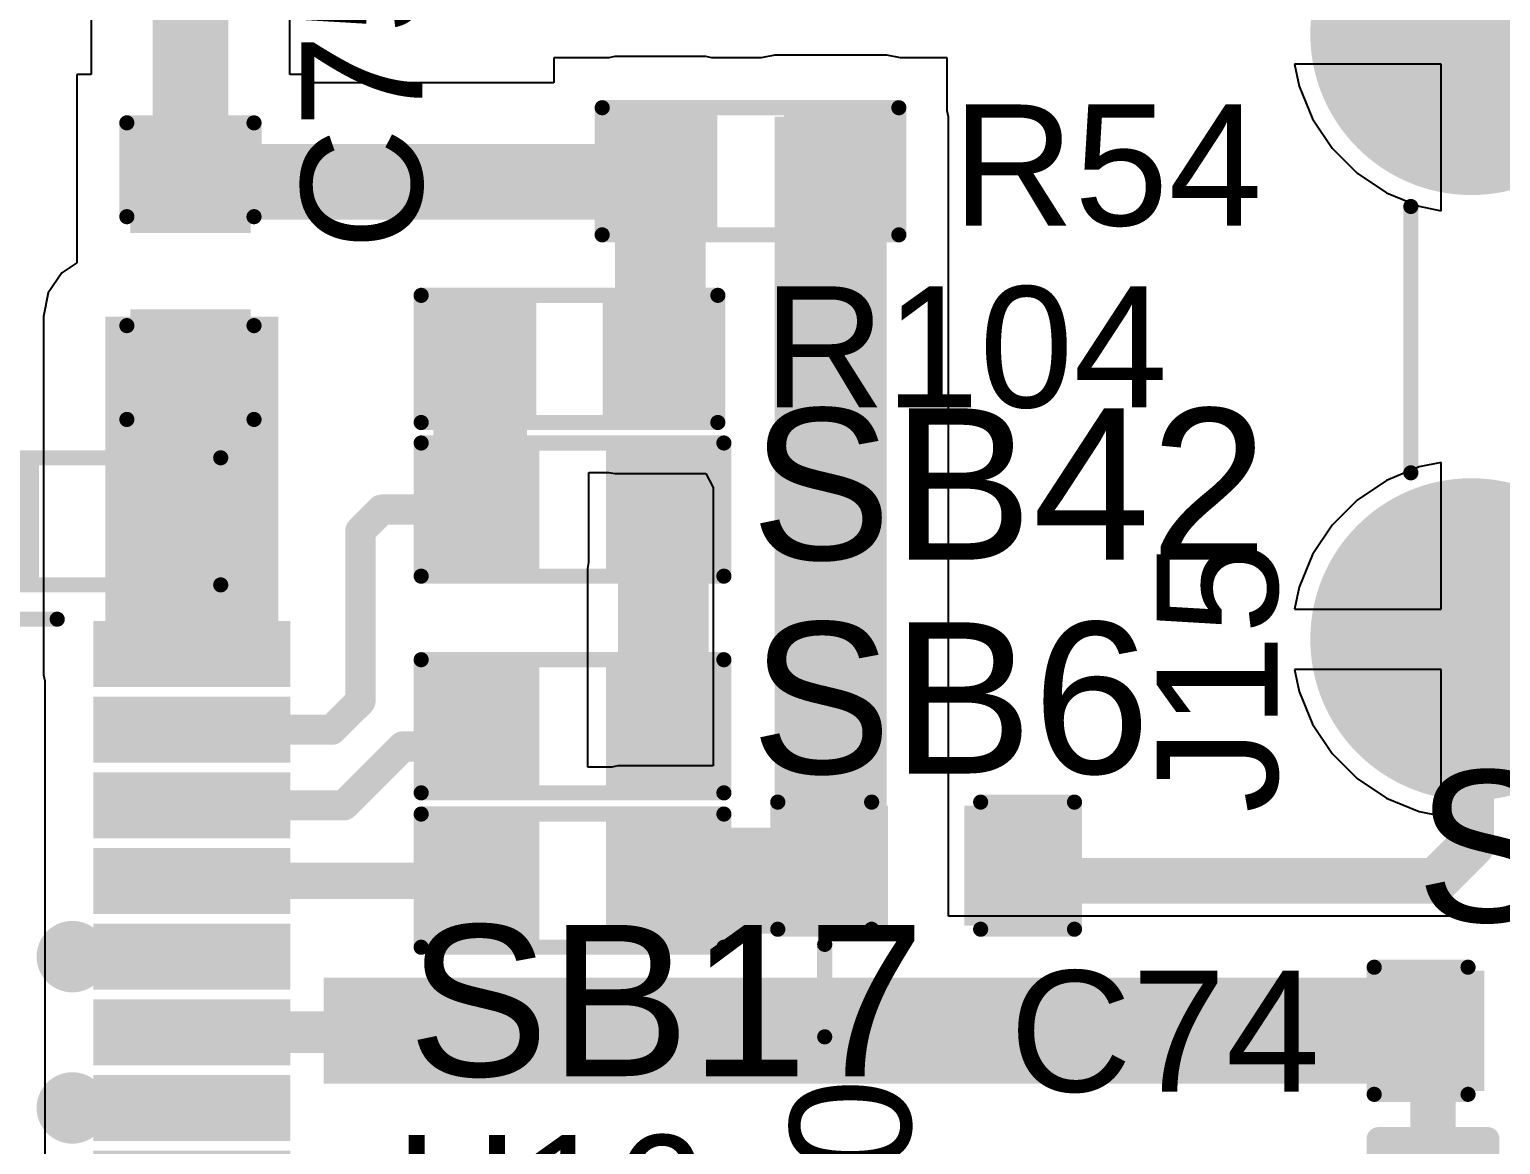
# Model space of a CAD drawing. Header units: millimetres. Extents: x 0 to 214, y 0 to 214.
# Drawn here: x 7.2217 to 7.7076, y 3.9254 to 4.2939 of the extents above; entities that cross this region are included whole.
import ezdxf

# ---------------------------------------------------------------- set-up
doc = ezdxf.new("R2010")
doc.units = ezdxf.units.MM
doc.header["$MEASUREMENT"] = 0
for name, color, linetype in [('BottomLayer', 5, 'Continuous'), ('BottomSolder', 6, 'Continuous'), ('MultiLayer', 9, 'Continuous'), ('PadHoleLayer', 156, 'Continuous'), ('TopLayer', 1, 'Continuous'), ('TopOverlay', 2, 'Continuous'), ('TopPaste', 8, 'Continuous'), ('TopSolder', 216, 'Continuous'), ('ViaHoleLayer', 16, 'Continuous')]:
    doc.layers.add(name, color=color, linetype=linetype)
doc.styles.add('Arial', font='', dxfattribs={"height": 0.2})
doc.styles.get('Arial').set_extended_font_data('Arial')

# ---------------------------------------------------------------- blocks, each defined once
blk = doc.blocks.new('S______B______208')
at = {"layer": 'TopLayer'}
for points in [[(-0.045, -0.0175), (-0.045, 0.0175), (-0.015, 0.0175), (-0.015, -0.0175)], [(0.015, -0.0175), (0.015, 0.0175), (0.045, 0.0175), (0.045, -0.0175)]]:
    blk.add_hatch(color=1, dxfattribs=at).paths.add_polyline_path(points)
at = {"layer": 'TopPaste'}
for points in [[(-0.045, -0.0175), (-0.045, 0.0175), (-0.015, 0.0175), (-0.015, -0.0175)], [(0.015, -0.0175), (0.015, 0.0175), (0.045, 0.0175), (0.045, -0.0175)]]:
    blk.add_hatch(color=8, dxfattribs=at).paths.add_polyline_path(points)
at = {"layer": 'TopSolder'}
for points in [[(-0.049, -0.0215), (-0.049, 0.0215), (-0.011, 0.0215), (-0.011, -0.0215)], [(0.011, -0.0215), (0.011, 0.0215), (0.049, 0.0215), (0.049, -0.0215)]]:
    blk.add_hatch(color=216, dxfattribs=at).paths.add_polyline_path(points)
at = {"layer": 'TopOverlay', "const_width": 0.005}
for points in [[(-0.05, 0.022), (0.05, 0.022)], [(-0.05, -0.022), (-0.05, 0.022)], [(0.05, -0.022), (0.05, 0.022)], [(-0.05, -0.022), (0.05, -0.022)]]:
    blk.add_lwpolyline(points, dxfattribs=at)
at = {"layer": 'TopOverlay', "const_width": 0.0025}
for points in [[(-0.05125, 0.022, 1), (-0.04875, 0.022, 1)], [(-0.05125, 0.022, 1), (-0.04875, 0.022, 1)], [(0.04875, 0.022, 1), (0.05125, 0.022, 1)], [(0.04875, 0.022, 1), (0.05125, 0.022, 1)], [(-0.05125, -0.022, 1), (-0.04875, -0.022, 1)], [(-0.05125, -0.022, 1), (-0.04875, -0.022, 1)], [(0.04875, -0.022, 1), (0.05125, -0.022, 1)], [(0.04875, -0.022, 1), (0.05125, -0.022, 1)]]:
    blk.add_lwpolyline(points, format="xyb", close=True, dxfattribs=at)
blk = doc.blocks.new('16_QSOP_239')
at = {"layer": 'TopLayer'}
for points in [[(-0.0688976, 0.08061025), (-0.1259842, 0.08061025), (-0.1259842, 0.09438975), (-0.0688976, 0.09438975)], [(0.1259843, 0.08061025), (0.0688977, 0.08061025), (0.0688977, 0.09438975), (0.1259843, 0.09438975)], [(-0.0688976, 0.05561025), (-0.1259842, 0.05561025), (-0.1259842, 0.06938975), (-0.0688976, 0.06938975)], [(0.1259843, 0.05561025), (0.0688977, 0.05561025), (0.0688977, 0.06938975), (0.1259843, 0.06938975)], [(-0.0688976, 0.03061025), (-0.1259842, 0.03061025), (-0.1259842, 0.04438975), (-0.0688976, 0.04438975)], [(0.1259843, 0.03061025), (0.0688977, 0.03061025), (0.0688977, 0.04438975), (0.1259843, 0.04438975)], [(-0.0688976, 0.005610250000000003), (-0.1259842, 0.005610249999999997), (-0.1259842, 0.01938975), (-0.0688976, 0.01938975)], [(0.1259843, 0.005610250000000003), (0.0688977, 0.005610249999999997), (0.0688977, 0.01938975), (0.1259843, 0.01938975)], [(-0.0688976, -0.01938975), (-0.1259842, -0.01938975), (-0.1259842, -0.005610250000000003), (-0.0688976, -0.005610249999999997)], [(0.1259843, -0.01938975), (0.0688977, -0.01938975), (0.0688977, -0.005610250000000003), (0.1259843, -0.005610249999999997)], [(-0.0688976, -0.04438975), (-0.1259842, -0.04438975), (-0.1259842, -0.03061025), (-0.0688976, -0.03061025)], [(0.1259843, -0.04438975), (0.0688977, -0.04438975), (0.0688977, -0.03061025), (0.1259843, -0.03061025)], [(-0.0688976, -0.06938975), (-0.1259842, -0.06938975), (-0.1259842, -0.05561025), (-0.0688976, -0.05561025)], [(0.1259843, -0.06938975), (0.0688977, -0.06938975), (0.0688977, -0.05561025), (0.1259843, -0.05561025)], [(-0.0688976, -0.09438975), (-0.1259842, -0.09438975), (-0.1259842, -0.08061025), (-0.0688976, -0.08061025)], [(0.1259843, -0.09438975), (0.0688977, -0.09438975), (0.0688977, -0.08061025), (0.1259843, -0.08061025)]]:
    blk.add_hatch(color=1, dxfattribs=at).paths.add_polyline_path(points)
at = {"layer": 'TopPaste'}
for points in [[(-0.0688976, 0.08061025), (-0.1259842, 0.08061025), (-0.1259842, 0.09438975), (-0.0688976, 0.09438975)], [(0.1259843, 0.08061025), (0.0688977, 0.08061025), (0.0688977, 0.09438975), (0.1259843, 0.09438975)], [(-0.0688976, 0.05561025), (-0.1259842, 0.05561025), (-0.1259842, 0.06938975), (-0.0688976, 0.06938975)], [(0.1259843, 0.05561025), (0.0688977, 0.05561025), (0.0688977, 0.06938975), (0.1259843, 0.06938975)], [(-0.0688976, 0.03061025), (-0.1259842, 0.03061025), (-0.1259842, 0.04438975), (-0.0688976, 0.04438975)], [(0.1259843, 0.03061025), (0.0688977, 0.03061025), (0.0688977, 0.04438975), (0.1259843, 0.04438975)], [(-0.0688976, 0.005610250000000003), (-0.1259842, 0.005610249999999997), (-0.1259842, 0.01938975), (-0.0688976, 0.01938975)], [(0.1259843, 0.005610250000000003), (0.0688977, 0.005610249999999997), (0.0688977, 0.01938975), (0.1259843, 0.01938975)], [(-0.0688976, -0.01938975), (-0.1259842, -0.01938975), (-0.1259842, -0.005610250000000003), (-0.0688976, -0.005610249999999997)], [(0.1259843, -0.01938975), (0.0688977, -0.01938975), (0.0688977, -0.005610250000000003), (0.1259843, -0.005610249999999997)], [(-0.0688976, -0.04438975), (-0.1259842, -0.04438975), (-0.1259842, -0.03061025), (-0.0688976, -0.03061025)], [(0.1259843, -0.04438975), (0.0688977, -0.04438975), (0.0688977, -0.03061025), (0.1259843, -0.03061025)], [(-0.0688976, -0.06938975), (-0.1259842, -0.06938975), (-0.1259842, -0.05561025), (-0.0688976, -0.05561025)], [(0.1259843, -0.06938975), (0.0688977, -0.06938975), (0.0688977, -0.05561025), (0.1259843, -0.05561025)], [(-0.0688976, -0.09438975), (-0.1259842, -0.09438975), (-0.1259842, -0.08061025), (-0.0688976, -0.08061025)], [(0.1259843, -0.09438975), (0.0688977, -0.09438975), (0.0688977, -0.08061025), (0.1259843, -0.08061025)]]:
    blk.add_hatch(color=8, dxfattribs=at).paths.add_polyline_path(points)
at = {"layer": 'TopSolder'}
for points in [[(-0.0648976, 0.07661025), (-0.1299842, 0.07661025), (-0.1299842, 0.09838975), (-0.0648976, 0.09838975)], [(0.1299843, 0.07661025), (0.0648977, 0.07661025), (0.0648977, 0.09838975), (0.1299843, 0.09838975)], [(-0.0648976, 0.05161025), (-0.1299842, 0.05161025), (-0.1299842, 0.07338975), (-0.0648976, 0.07338975)], [(0.1299843, 0.05161025), (0.0648977, 0.05161025), (0.0648977, 0.07338975), (0.1299843, 0.07338975)], [(-0.0648976, 0.02661025000000001), (-0.1299842, 0.02661025), (-0.1299842, 0.04838975), (-0.0648976, 0.04838975000000001)], [(0.1299843, 0.02661025000000001), (0.0648977, 0.02661025), (0.0648977, 0.04838975), (0.1299843, 0.04838975000000001)], [(-0.0648976, 0.001610250000000004), (-0.1299842, 0.001610249999999996), (-0.1299842, 0.02338974999999999), (-0.0648976, 0.02338975)], [(0.1299843, 0.001610250000000004), (0.0648977, 0.001610249999999996), (0.0648977, 0.02338974999999999), (0.1299843, 0.02338975)], [(-0.0648976, -0.02338974999999999), (-0.1299842, -0.02338975), (-0.1299842, -0.001610250000000004), (-0.0648976, -0.001610249999999996)], [(0.1299843, -0.02338974999999999), (0.0648977, -0.02338975), (0.0648977, -0.001610250000000004), (0.1299843, -0.001610249999999996)], [(-0.0648976, -0.04838975), (-0.1299842, -0.04838975000000001), (-0.1299842, -0.02661025000000001), (-0.0648976, -0.02661025)], [(0.1299843, -0.04838975), (0.0648977, -0.04838975000000001), (0.0648977, -0.02661025000000001), (0.1299843, -0.02661025)], [(-0.0648976, -0.07338975), (-0.1299842, -0.07338975), (-0.1299842, -0.05161025), (-0.0648976, -0.05161025)], [(0.1299843, -0.07338975), (0.0648977, -0.07338975), (0.0648977, -0.05161025), (0.1299843, -0.05161025)], [(-0.0648976, -0.09838975), (-0.1299842, -0.09838975), (-0.1299842, -0.07661025), (-0.0648976, -0.07661025)], [(0.1299843, -0.09838975), (0.0648977, -0.09838975), (0.0648977, -0.07661025), (0.1299843, -0.07661025)]]:
    blk.add_hatch(color=216, dxfattribs=at).paths.add_polyline_path(points)
at = {"layer": 'TopOverlay', "const_width": 0.005}
for points in [[(0.053, 0.099), (-0.053, 0.099)], [(0.053, -0.099), (-0.053, -0.099)]]:
    blk.add_lwpolyline(points, dxfattribs=at)
at = {"layer": 'TopOverlay'}
for points, const_width in [([(-0.05425, 0.099, 1), (-0.05175, 0.099, 1)], 0.0025), ([(0.05175, 0.099, 1), (0.05425, 0.099, 1)], 0.0025), ([(-0.1347639, 0.088, 1), (-0.1392361, 0.088, 1)], 0.01), ([(-0.1417361, 0.088, 1), (-0.1367361, 0.088, 1)], 0.005), ([(-0.1372639, 0.088, 1), (-0.1322639, 0.088, 1)], 0.005), ([(-0.05425, -0.099, 1), (-0.05175, -0.099, 1)], 0.0025), ([(0.05175, -0.099, 1), (0.05425, -0.099, 1)], 0.0025)]:
    blk.add_lwpolyline(points, format="xyb", close=True, dxfattribs=dict(at, const_width=const_width))
blk = doc.blocks.new('HJ_SMA508_241')
at = {"layer": 'BottomLayer'}
h = blk.add_hatch(color=5, dxfattribs=at)
edge = h.paths.add_edge_path()
edge.add_arc((-0.1, 0.1), 0.0492126, 0, 360)
h = blk.add_hatch(color=5, dxfattribs=at)
edge = h.paths.add_edge_path()
edge.add_arc((0.1, 0.1), 0.0492126, 0, 360)
h = blk.add_hatch(color=5, dxfattribs=at)
edge = h.paths.add_edge_path()
edge.add_arc((0, 0), 0.0492126, 0, 360)
h = blk.add_hatch(color=5, dxfattribs=at)
edge = h.paths.add_edge_path()
edge.add_arc((-0.1, -0.1), 0.0492126, 0, 360)
h = blk.add_hatch(color=5, dxfattribs=at)
edge = h.paths.add_edge_path()
edge.add_arc((0.1, -0.1), 0.0492126, 0, 360)
at = {"layer": 'BottomSolder'}
h = blk.add_hatch(color=6, dxfattribs=at)
edge = h.paths.add_edge_path()
edge.add_arc((-0.1, 0.1), 0.0532126, 0, 360)
h = blk.add_hatch(color=6, dxfattribs=at)
edge = h.paths.add_edge_path()
edge.add_arc((0.1, 0.1), 0.0532126, 0, 360)
h = blk.add_hatch(color=6, dxfattribs=at)
edge = h.paths.add_edge_path()
edge.add_arc((0, 0), 0.0532126, 0, 360)
h = blk.add_hatch(color=6, dxfattribs=at)
edge = h.paths.add_edge_path()
edge.add_arc((-0.1, -0.1), 0.0532126, 0, 360)
h = blk.add_hatch(color=6, dxfattribs=at)
edge = h.paths.add_edge_path()
edge.add_arc((0.1, -0.1), 0.0532126, 0, 360)
at = {"layer": 'MultiLayer'}
h = blk.add_hatch(color=9, dxfattribs=at)
edge = h.paths.add_edge_path()
edge.add_arc((-0.1, 0.1), 0.0492126, 0, 360)
h = blk.add_hatch(color=9, dxfattribs=at)
edge = h.paths.add_edge_path()
edge.add_arc((0.1, 0.1), 0.0492126, 0, 360)
h = blk.add_hatch(color=9, dxfattribs=at)
edge = h.paths.add_edge_path()
edge.add_arc((0, 0), 0.0492126, 0, 360)
h = blk.add_hatch(color=9, dxfattribs=at)
edge = h.paths.add_edge_path()
edge.add_arc((-0.1, -0.1), 0.0492126, 0, 360)
h = blk.add_hatch(color=9, dxfattribs=at)
edge = h.paths.add_edge_path()
edge.add_arc((0.1, -0.1), 0.0492126, 0, 360)
at = {"layer": 'PadHoleLayer'}
h = blk.add_hatch(color=156, dxfattribs=at)
edge = h.paths.add_edge_path()
edge.add_arc((-0.1, 0.1), 0.0295275, 0, 360)
h = blk.add_hatch(color=156, dxfattribs=at)
edge = h.paths.add_edge_path()
edge.add_arc((0.1, 0.1), 0.0295275, 0, 360)
h = blk.add_hatch(color=156, dxfattribs=at)
edge = h.paths.add_edge_path()
edge.add_arc((0, 0), 0.027559, 0, 360)
h = blk.add_hatch(color=156, dxfattribs=at)
edge = h.paths.add_edge_path()
edge.add_arc((-0.1, -0.1), 0.0295275, 0, 360)
h = blk.add_hatch(color=156, dxfattribs=at)
edge = h.paths.add_edge_path()
edge.add_arc((0.1, -0.1), 0.0295275, 0, 360)
at = {"layer": 'TopLayer'}
h = blk.add_hatch(color=1, dxfattribs=at)
edge = h.paths.add_edge_path()
edge.add_arc((-0.1, 0.1), 0.0492126, 0, 360)
h = blk.add_hatch(color=1, dxfattribs=at)
edge = h.paths.add_edge_path()
edge.add_arc((0.1, 0.1), 0.0492126, 0, 360)
h = blk.add_hatch(color=1, dxfattribs=at)
edge = h.paths.add_edge_path()
edge.add_arc((0, 0), 0.0492126, 0, 360)
h = blk.add_hatch(color=1, dxfattribs=at)
edge = h.paths.add_edge_path()
edge.add_arc((-0.1, -0.1), 0.0492126, 0, 360)
h = blk.add_hatch(color=1, dxfattribs=at)
edge = h.paths.add_edge_path()
edge.add_arc((0.1, -0.1), 0.0492126, 0, 360)
at = {"layer": 'TopSolder'}
h = blk.add_hatch(color=216, dxfattribs=at)
edge = h.paths.add_edge_path()
edge.add_arc((-0.1, 0.1), 0.0532126, 0, 360)
h = blk.add_hatch(color=216, dxfattribs=at)
edge = h.paths.add_edge_path()
edge.add_arc((0.1, 0.1), 0.0532126, 0, 360)
h = blk.add_hatch(color=216, dxfattribs=at)
edge = h.paths.add_edge_path()
edge.add_arc((0, 0), 0.0532126, 0, 360)
h = blk.add_hatch(color=216, dxfattribs=at)
edge = h.paths.add_edge_path()
edge.add_arc((-0.1, -0.1), 0.0532126, 0, 360)
h = blk.add_hatch(color=216, dxfattribs=at)
edge = h.paths.add_edge_path()
edge.add_arc((0.1, -0.1), 0.0532126, 0, 360)
at = {"layer": 'TopOverlay', "const_width": 0.005}
for points in [[(0.045, 0.12), (-0.043, 0.12)], [(-0.12, -0.045), (-0.12, 0.043)], [(0.12, -0.045), (0.12, 0.043)], [(0.045, -0.12), (-0.043, -0.12)]]:
    blk.add_lwpolyline(points, dxfattribs=at)
at = {"layer": 'TopOverlay', "const_width": 0.0025}
for points in [[(-0.04425, 0.12, 1), (-0.04175, 0.12, 1)], [(0.04375, 0.12, 1), (0.04625, 0.12, 1)], [(-0.12125, 0.043, 1), (-0.11875, 0.043, 1)], [(0.11875, 0.043, 1), (0.12125, 0.043, 1)], [(-0.12125, -0.045, 1), (-0.11875, -0.045, 1)], [(0.11875, -0.045, 1), (0.12125, -0.045, 1)], [(-0.04425, -0.12, 1), (-0.04175, -0.12, 1)], [(0.04375, -0.12, 1), (0.04625, -0.12, 1)]]:
    blk.add_lwpolyline(points, format="xyb", close=True, dxfattribs=at)
blk = doc.blocks.new('S______B______243')
at = {"layer": 'TopLayer'}
for points in [[(-0.045, -0.0175), (-0.045, 0.0175), (-0.015, 0.0175), (-0.015, -0.0175)], [(0.015, -0.0175), (0.015, 0.0175), (0.045, 0.0175), (0.045, -0.0175)]]:
    blk.add_hatch(color=1, dxfattribs=at).paths.add_polyline_path(points)
at = {"layer": 'TopPaste'}
for points in [[(-0.045, -0.0175), (-0.045, 0.0175), (-0.015, 0.0175), (-0.015, -0.0175)], [(0.015, -0.0175), (0.015, 0.0175), (0.045, 0.0175), (0.045, -0.0175)]]:
    blk.add_hatch(color=8, dxfattribs=at).paths.add_polyline_path(points)
at = {"layer": 'TopSolder'}
for points in [[(-0.049, -0.0215), (-0.049, 0.0215), (-0.011, 0.0215), (-0.011, -0.0215)], [(0.011, -0.0215), (0.011, 0.0215), (0.049, 0.0215), (0.049, -0.0215)]]:
    blk.add_hatch(color=216, dxfattribs=at).paths.add_polyline_path(points)
at = {"layer": 'TopOverlay', "const_width": 0.005}
for points in [[(-0.05, -0.022), (-0.05, 0.022)], [(-0.05, 0.022), (0.05, 0.022)], [(0.05, -0.022), (0.05, 0.022)], [(-0.05, -0.022), (0.05, -0.022)]]:
    blk.add_lwpolyline(points, dxfattribs=at)
at = {"layer": 'TopOverlay', "const_width": 0.0025}
for points in [[(-0.05125, 0.022, 1), (-0.04875, 0.022, 1)], [(-0.05125, 0.022, 1), (-0.04875, 0.022, 1)], [(0.04875, 0.022, 1), (0.05125, 0.022, 1)], [(0.04875, 0.022, 1), (0.05125, 0.022, 1)], [(-0.05125, -0.022, 1), (-0.04875, -0.022, 1)], [(-0.05125, -0.022, 1), (-0.04875, -0.022, 1)], [(0.04875, -0.022, 1), (0.05125, -0.022, 1)], [(0.04875, -0.022, 1), (0.05125, -0.022, 1)]]:
    blk.add_lwpolyline(points, format="xyb", close=True, dxfattribs=at)
blk = doc.blocks.new('RES_0603_244')
at = {"layer": 'TopLayer'}
for points in [[(-0.015, 0.0175), (-0.015, -0.0175), (-0.045, -0.0175), (-0.045, 0.0175)], [(0.045, 0.0175), (0.045, -0.0175), (0.015, -0.0175), (0.015, 0.0175)]]:
    blk.add_hatch(color=1, dxfattribs=at).paths.add_polyline_path(points)
at = {"layer": 'TopPaste'}
for points in [[(-0.015, 0.0175), (-0.015, -0.0175), (-0.045, -0.0175), (-0.045, 0.0175)], [(0.045, 0.0175), (0.045, -0.0175), (0.015, -0.0175), (0.015, 0.0175)]]:
    blk.add_hatch(color=8, dxfattribs=at).paths.add_polyline_path(points)
at = {"layer": 'TopSolder'}
for points in [[(-0.011, 0.0215), (-0.011, -0.0215), (-0.049, -0.0215), (-0.049, 0.0215)], [(0.049, 0.0215), (0.049, -0.0215), (0.011, -0.0215), (0.011, 0.0215)]]:
    blk.add_hatch(color=216, dxfattribs=at).paths.add_polyline_path(points)
at = {"layer": 'TopOverlay', "const_width": 0.005}
for points in [[(-0.049, -0.021), (-0.049, 0.021)], [(-0.049, 0.021), (0.049, 0.021)], [(0.049, -0.021), (0.049, 0.021)], [(-0.049, -0.021), (0.049, -0.021)]]:
    blk.add_lwpolyline(points, dxfattribs=at)
at = {"layer": 'TopOverlay', "const_width": 0.0025}
for points in [[(-0.05025, 0.021, 1), (-0.04775, 0.021, 1)], [(-0.05025, 0.021, 1), (-0.04775, 0.021, 1)], [(0.04775, 0.021, 1), (0.05025, 0.021, 1)], [(0.04775, 0.021, 1), (0.05025, 0.021, 1)], [(-0.05025, -0.021, 1), (-0.04775, -0.021, 1)], [(-0.05025, -0.021, 1), (-0.04775, -0.021, 1)], [(0.04775, -0.021, 1), (0.05025, -0.021, 1)], [(0.04775, -0.021, 1), (0.05025, -0.021, 1)]]:
    blk.add_lwpolyline(points, format="xyb", close=True, dxfattribs=at)
blk = doc.blocks.new('IND_0402_245')
at = {"layer": 'TopLayer'}
for points in [[(-0.0216535, 0.011811), (-0.0059055, 0.011811), (-0.0059055, -0.011811), (-0.0216535, -0.011811)], [(0.0059056, 0.011811), (0.0216536, 0.011811), (0.0216536, -0.011811), (0.0059056, -0.011811)]]:
    blk.add_hatch(color=1, dxfattribs=at).paths.add_polyline_path(points)
at = {"layer": 'TopPaste'}
for points in [[(-0.0216535, 0.011811), (-0.0059055, 0.011811), (-0.0059055, -0.011811), (-0.0216535, -0.011811)], [(0.0059056, 0.011811), (0.0216536, 0.011811), (0.0216536, -0.011811), (0.0059056, -0.011811)]]:
    blk.add_hatch(color=8, dxfattribs=at).paths.add_polyline_path(points)
at = {"layer": 'TopSolder'}
for points in [[(-0.0256535, 0.015811), (-0.0019055, 0.015811), (-0.0019055, -0.015811), (-0.0256535, -0.015811)], [(0.0019056, 0.015811), (0.0256536, 0.015811), (0.0256536, -0.015811), (0.0019056, -0.015811)]]:
    blk.add_hatch(color=216, dxfattribs=at).paths.add_polyline_path(points)
at = {"layer": 'TopOverlay', "const_width": 0.007874}
for points in [[(-0.028, -0.018), (-0.028, 0.018)], [(-0.012, 0.018), (-0.028, 0.018)], [(0.028, 0.018), (-0.012, 0.018)], [(0.028, -0.018), (0.028, 0.018)], [(-0.012, -0.018), (-0.028, -0.018)], [(0.028, -0.018), (-0.012, -0.018)]]:
    blk.add_lwpolyline(points, dxfattribs=at)
at = {"layer": 'TopOverlay', "const_width": 0.003937}
for points in [[(-0.0299685, 0.018, 1), (-0.0260315, 0.018, 1)], [(-0.0299685, 0.018, 1), (-0.0260315, 0.018, 1)], [(-0.0139685, 0.018, 1), (-0.0100315, 0.018, 1)], [(-0.0139685, 0.018, 1), (-0.0100315, 0.018, 1)], [(0.0260315, 0.018, 1), (0.0299685, 0.018, 1)], [(0.0260315, 0.018, 1), (0.0299685, 0.018, 1)], [(-0.0299685, -0.018, 1), (-0.0260315, -0.018, 1)], [(-0.0299685, -0.018, 1), (-0.0260315, -0.018, 1)], [(-0.0139685, -0.018, 1), (-0.0100315, -0.018, 1)], [(-0.0139685, -0.018, 1), (-0.0100315, -0.018, 1)], [(0.0260315, -0.018, 1), (0.0299685, -0.018, 1)], [(0.0260315, -0.018, 1), (0.0299685, -0.018, 1)]]:
    blk.add_lwpolyline(points, format="xyb", close=True, dxfattribs=at)
blk = doc.blocks.new('C__0603_246')
at = {"layer": 'TopLayer'}
for points in [[(-0.015, 0.0175), (-0.015, -0.0175), (-0.045, -0.0175), (-0.045, 0.0175)], [(0.045, 0.0175), (0.045, -0.0175), (0.015, -0.0175), (0.015, 0.0175)]]:
    blk.add_hatch(color=1, dxfattribs=at).paths.add_polyline_path(points)
at = {"layer": 'TopPaste'}
for points in [[(-0.015, 0.0175), (-0.015, -0.0175), (-0.045, -0.0175), (-0.045, 0.0175)], [(0.045, 0.0175), (0.045, -0.0175), (0.015, -0.0175), (0.015, 0.0175)]]:
    blk.add_hatch(color=8, dxfattribs=at).paths.add_polyline_path(points)
at = {"layer": 'TopSolder'}
for points in [[(-0.0126378, 0.0198622), (-0.0126378, -0.0198622), (-0.0473622, -0.0198622), (-0.0473622, 0.0198622)], [(0.0473622, 0.0198622), (0.0473622, -0.0198622), (0.0126378, -0.0198622), (0.0126378, 0.0198622)]]:
    blk.add_hatch(color=216, dxfattribs=at).paths.add_polyline_path(points)
at = {"layer": 'TopOverlay', "const_width": 0.005}
for points in [[(-0.049, 0.021), (-0.049, -0.021)], [(-0.049, 0.021), (-0.018, 0.021)], [(0.018, 0.021), (0.049, 0.021)], [(0.049, 0.021), (0.049, -0.021)], [(-0.049, -0.021), (-0.018, -0.021)], [(0.018, -0.021), (0.049, -0.021)]]:
    blk.add_lwpolyline(points, dxfattribs=at)
at = {"layer": 'TopOverlay', "const_width": 0.0025}
for points in [[(-0.05025, 0.021, 1), (-0.04775, 0.021, 1)], [(-0.05025, 0.021, 1), (-0.04775, 0.021, 1)], [(-0.01925, 0.021, 1), (-0.01675, 0.021, 1)], [(0.01675, 0.021, 1), (0.01925, 0.021, 1)], [(0.04775, 0.021, 1), (0.05025, 0.021, 1)], [(0.04775, 0.021, 1), (0.05025, 0.021, 1)], [(-0.05025, -0.021, 1), (-0.04775, -0.021, 1)], [(-0.05025, -0.021, 1), (-0.04775, -0.021, 1)], [(-0.01925, -0.021, 1), (-0.01675, -0.021, 1)], [(0.01675, -0.021, 1), (0.01925, -0.021, 1)], [(0.04775, -0.021, 1), (0.05025, -0.021, 1)], [(0.04775, -0.021, 1), (0.05025, -0.021, 1)]]:
    blk.add_lwpolyline(points, format="xyb", close=True, dxfattribs=at)
blk = doc.blocks.new('AS312_252')
at = {"layer": 'TopOverlay', "const_width": 0.005}
blk.add_lwpolyline([(0.1791338, 0.05, 1), (-0.179134, 0.05, 1)], format="xyb", close=True, dxfattribs=at)
blk = doc.blocks.new('S______B______258')
at = {"layer": 'TopLayer'}
for points in [[(-0.045, -0.0175), (-0.045, 0.0175), (-0.015, 0.0175), (-0.015, -0.0175)], [(0.015, -0.0175), (0.015, 0.0175), (0.045, 0.0175), (0.045, -0.0175)]]:
    blk.add_hatch(color=1, dxfattribs=at).paths.add_polyline_path(points)
at = {"layer": 'TopPaste'}
for points in [[(-0.045, -0.0175), (-0.045, 0.0175), (-0.015, 0.0175), (-0.015, -0.0175)], [(0.015, -0.0175), (0.015, 0.0175), (0.045, 0.0175), (0.045, -0.0175)]]:
    blk.add_hatch(color=8, dxfattribs=at).paths.add_polyline_path(points)
at = {"layer": 'TopSolder'}
for points in [[(-0.049, -0.0215), (-0.049, 0.0215), (-0.011, 0.0215), (-0.011, -0.0215)], [(0.011, -0.0215), (0.011, 0.0215), (0.049, 0.0215), (0.049, -0.0215)]]:
    blk.add_hatch(color=216, dxfattribs=at).paths.add_polyline_path(points)
at = {"layer": 'TopOverlay', "const_width": 0.005}
for points in [[(0.05, 0.022), (-0.05, 0.022)], [(-0.05, 0.022), (-0.05, -0.022)], [(0.05, 0.022), (0.05, -0.022)], [(0.05, -0.022), (-0.05, -0.022)]]:
    blk.add_lwpolyline(points, dxfattribs=at)
at = {"layer": 'TopOverlay', "const_width": 0.0025}
for points in [[(-0.05125, 0.022, 1), (-0.04875, 0.022, 1)], [(-0.05125, 0.022, 1), (-0.04875, 0.022, 1)], [(0.04875, 0.022, 1), (0.05125, 0.022, 1)], [(0.04875, 0.022, 1), (0.05125, 0.022, 1)], [(-0.05125, -0.022, 1), (-0.04875, -0.022, 1)], [(-0.05125, -0.022, 1), (-0.04875, -0.022, 1)], [(0.04875, -0.022, 1), (0.05125, -0.022, 1)], [(0.04875, -0.022, 1), (0.05125, -0.022, 1)]]:
    blk.add_lwpolyline(points, format="xyb", close=True, dxfattribs=at)
blk = doc.blocks.new('C__0603_321')
at = {"layer": 'TopLayer'}
for points in [[(-0.015, 0.0175), (-0.015, -0.0175), (-0.045, -0.0175), (-0.045, 0.0175)], [(0.045, 0.0175), (0.045, -0.0175), (0.015, -0.0175), (0.015, 0.0175)]]:
    blk.add_hatch(color=1, dxfattribs=at).paths.add_polyline_path(points)
at = {"layer": 'TopPaste'}
for points in [[(-0.015, 0.0175), (-0.015, -0.0175), (-0.045, -0.0175), (-0.045, 0.0175)], [(0.045, 0.0175), (0.045, -0.0175), (0.015, -0.0175), (0.015, 0.0175)]]:
    blk.add_hatch(color=8, dxfattribs=at).paths.add_polyline_path(points)
at = {"layer": 'TopSolder'}
for points in [[(-0.0126378, 0.0198622), (-0.0126378, -0.0198622), (-0.0473622, -0.0198622), (-0.0473622, 0.0198622)], [(0.0473622, 0.0198622), (0.0473622, -0.0198622), (0.0126378, -0.0198622), (0.0126378, 0.0198622)]]:
    blk.add_hatch(color=216, dxfattribs=at).paths.add_polyline_path(points)
at = {"layer": 'TopOverlay', "const_width": 0.005}
for points in [[(-0.049, 0.021), (-0.018, 0.021)], [(-0.049, -0.021), (-0.049, 0.021)], [(0.018, 0.021), (0.049, 0.021)], [(0.049, -0.021), (0.049, 0.021)], [(-0.049, -0.021), (-0.018, -0.021)], [(0.018, -0.021), (0.049, -0.021)]]:
    blk.add_lwpolyline(points, dxfattribs=at)
at = {"layer": 'TopOverlay', "const_width": 0.0025}
for points in [[(-0.05025, 0.021, 1), (-0.04775, 0.021, 1)], [(-0.05025, 0.021, 1), (-0.04775, 0.021, 1)], [(-0.01925, 0.021, 1), (-0.01675, 0.021, 1)], [(0.01675, 0.021, 1), (0.01925, 0.021, 1)], [(0.04775, 0.021, 1), (0.05025, 0.021, 1)], [(0.04775, 0.021, 1), (0.05025, 0.021, 1)], [(-0.05025, -0.021, 1), (-0.04775, -0.021, 1)], [(-0.05025, -0.021, 1), (-0.04775, -0.021, 1)], [(-0.01925, -0.021, 1), (-0.01675, -0.021, 1)], [(0.01675, -0.021, 1), (0.01925, -0.021, 1)], [(0.04775, -0.021, 1), (0.05025, -0.021, 1)], [(0.04775, -0.021, 1), (0.05025, -0.021, 1)]]:
    blk.add_lwpolyline(points, format="xyb", close=True, dxfattribs=at)
blk = doc.blocks.new('RES_0603_395')
at = {"layer": 'TopLayer'}
for points in [[(-0.015, 0.0175), (-0.015, -0.0175), (-0.045, -0.0175), (-0.045, 0.0175)], [(0.045, 0.0175), (0.045, -0.0175), (0.015, -0.0175), (0.015, 0.0175)]]:
    blk.add_hatch(color=1, dxfattribs=at).paths.add_polyline_path(points)
at = {"layer": 'TopPaste'}
for points in [[(-0.015, 0.0175), (-0.015, -0.0175), (-0.045, -0.0175), (-0.045, 0.0175)], [(0.045, 0.0175), (0.045, -0.0175), (0.015, -0.0175), (0.015, 0.0175)]]:
    blk.add_hatch(color=8, dxfattribs=at).paths.add_polyline_path(points)
at = {"layer": 'TopSolder'}
for points in [[(-0.011, 0.0215), (-0.011, -0.0215), (-0.049, -0.0215), (-0.049, 0.0215)], [(0.049, 0.0215), (0.049, -0.0215), (0.011, -0.0215), (0.011, 0.0215)]]:
    blk.add_hatch(color=216, dxfattribs=at).paths.add_polyline_path(points)
at = {"layer": 'TopOverlay', "const_width": 0.005}
for points in [[(-0.049, 0.021), (0.049, 0.021)], [(-0.049, -0.021), (-0.049, 0.021)], [(0.049, -0.021), (0.049, 0.021)], [(-0.049, -0.021), (0.049, -0.021)]]:
    blk.add_lwpolyline(points, dxfattribs=at)
at = {"layer": 'TopOverlay', "const_width": 0.0025}
for points in [[(-0.05025, 0.021, 1), (-0.04775, 0.021, 1)], [(-0.05025, 0.021, 1), (-0.04775, 0.021, 1)], [(0.04775, 0.021, 1), (0.05025, 0.021, 1)], [(0.04775, 0.021, 1), (0.05025, 0.021, 1)], [(-0.05025, -0.021, 1), (-0.04775, -0.021, 1)], [(-0.05025, -0.021, 1), (-0.04775, -0.021, 1)], [(0.04775, -0.021, 1), (0.05025, -0.021, 1)], [(0.04775, -0.021, 1), (0.05025, -0.021, 1)]]:
    blk.add_lwpolyline(points, format="xyb", close=True, dxfattribs=at)
blk = doc.blocks.new('RES_0603_396')
at = {"layer": 'TopLayer'}
for points in [[(-0.015, 0.0175), (-0.015, -0.0175), (-0.045, -0.0175), (-0.045, 0.0175)], [(0.045, 0.0175), (0.045, -0.0175), (0.015, -0.0175), (0.015, 0.0175)]]:
    blk.add_hatch(color=1, dxfattribs=at).paths.add_polyline_path(points)
at = {"layer": 'TopPaste'}
for points in [[(-0.015, 0.0175), (-0.015, -0.0175), (-0.045, -0.0175), (-0.045, 0.0175)], [(0.045, 0.0175), (0.045, -0.0175), (0.015, -0.0175), (0.015, 0.0175)]]:
    blk.add_hatch(color=8, dxfattribs=at).paths.add_polyline_path(points)
at = {"layer": 'TopSolder'}
for points in [[(-0.011, 0.0215), (-0.011, -0.0215), (-0.049, -0.0215), (-0.049, 0.0215)], [(0.049, 0.0215), (0.049, -0.0215), (0.011, -0.0215), (0.011, 0.0215)]]:
    blk.add_hatch(color=216, dxfattribs=at).paths.add_polyline_path(points)
at = {"layer": 'TopOverlay', "const_width": 0.005}
for points in [[(-0.049, 0.021), (-0.049, -0.021)], [(0.049, 0.021), (-0.049, 0.021)], [(0.049, 0.021), (0.049, -0.021)], [(0.049, -0.021), (-0.049, -0.021)]]:
    blk.add_lwpolyline(points, dxfattribs=at)
at = {"layer": 'TopOverlay', "const_width": 0.0025}
for points in [[(-0.05025, 0.021, 1), (-0.04775, 0.021, 1)], [(-0.05025, 0.021, 1), (-0.04775, 0.021, 1)], [(0.04775, 0.021, 1), (0.05025, 0.021, 1)], [(0.04775, 0.021, 1), (0.05025, 0.021, 1)], [(-0.05025, -0.021, 1), (-0.04775, -0.021, 1)], [(-0.05025, -0.021, 1), (-0.04775, -0.021, 1)], [(0.04775, -0.021, 1), (0.05025, -0.021, 1)], [(0.04775, -0.021, 1), (0.05025, -0.021, 1)]]:
    blk.add_lwpolyline(points, format="xyb", close=True, dxfattribs=at)
blk = doc.blocks.new('C___0603_447')
at = {"layer": 'TopLayer'}
for points in [[(-0.015, 0.0175), (-0.015, -0.0175), (-0.045, -0.0175), (-0.045, 0.0175)], [(0.045, 0.0175), (0.045, -0.0175), (0.015, -0.0175), (0.015, 0.0175)]]:
    blk.add_hatch(color=1, dxfattribs=at).paths.add_polyline_path(points)
at = {"layer": 'TopPaste'}
for points in [[(-0.015, 0.0175), (-0.015, -0.0175), (-0.045, -0.0175), (-0.045, 0.0175)], [(0.045, 0.0175), (0.045, -0.0175), (0.015, -0.0175), (0.015, 0.0175)]]:
    blk.add_hatch(color=8, dxfattribs=at).paths.add_polyline_path(points)
at = {"layer": 'TopSolder'}
for points in [[(-0.0126378, 0.0198622), (-0.0126378, -0.0198622), (-0.0473622, -0.0198622), (-0.0473622, 0.0198622)], [(0.0473622, 0.0198622), (0.0473622, -0.0198622), (0.0126378, -0.0198622), (0.0126378, 0.0198622)]]:
    blk.add_hatch(color=216, dxfattribs=at).paths.add_polyline_path(points)
at = {"layer": 'TopOverlay', "const_width": 0.005}
for points in [[(-0.049, 0.021), (-0.018, 0.021)], [(-0.049, -0.021), (-0.049, 0.021)], [(0.018, 0.021), (0.049, 0.021)], [(0.049, -0.021), (0.049, 0.021)], [(-0.049, -0.021), (-0.018, -0.021)], [(0.018, -0.021), (0.049, -0.021)]]:
    blk.add_lwpolyline(points, dxfattribs=at)
at = {"layer": 'TopOverlay', "const_width": 0.0025}
for points in [[(-0.05025, 0.021, 1), (-0.04775, 0.021, 1)], [(-0.05025, 0.021, 1), (-0.04775, 0.021, 1)], [(-0.01925, 0.021, 1), (-0.01675, 0.021, 1)], [(0.01675, 0.021, 1), (0.01925, 0.021, 1)], [(0.04775, 0.021, 1), (0.05025, 0.021, 1)], [(0.04775, 0.021, 1), (0.05025, 0.021, 1)], [(-0.05025, -0.021, 1), (-0.04775, -0.021, 1)], [(-0.05025, -0.021, 1), (-0.04775, -0.021, 1)], [(-0.01925, -0.021, 1), (-0.01675, -0.021, 1)], [(0.01675, -0.021, 1), (0.01925, -0.021, 1)], [(0.04775, -0.021, 1), (0.05025, -0.021, 1)], [(0.04775, -0.021, 1), (0.05025, -0.021, 1)]]:
    blk.add_lwpolyline(points, format="xyb", close=True, dxfattribs=at)

msp = doc.modelspace()

# ---------------------------------------------------------------- hatches: boundary and pattern name
at = {"layer": 'BottomLayer'}
h = msp.add_hatch(color=5, dxfattribs=at)
edge = h.paths.add_edge_path()
edge.add_arc((7.4306941, 4.1000346), 0.011811, 0, 360)
h = msp.add_hatch(color=5, dxfattribs=at)
edge = h.paths.add_edge_path()
edge.add_arc((7.2358676, 3.9875344), 0.011811, 0, 360)
h = msp.add_hatch(color=5, dxfattribs=at)
edge = h.paths.add_edge_path()
edge.add_arc((7.2358676, 3.9375344), 0.011811, 0, 360)
at = {"layer": 'BottomSolder'}
h = msp.add_hatch(color=6, dxfattribs=at)
edge = h.paths.add_edge_path()
edge.add_arc((7.4306941, 4.1000346), 0.0059055, 0, 360)
at = {"layer": 'TopLayer'}
for points in [[(7.4150729, 4.1675344), (7.4450729, 4.1675344), (7.4450729, 4.2645344), (7.4150729, 4.2645344)], [(7.4678676, 3.9951446), (7.5048676, 3.9951446), (7.5048676, 4.2650344), (7.4678676, 4.2650344)], [(7.2467652, 4.0806446), (7.3038518, 4.0806446), (7.3038518, 4.1990344), (7.2467652, 4.1990344)], [(7.3550729, 4.1177548), (7.3860729, 4.1177548), (7.3860729, 4.2025344), (7.3550729, 4.2025344)], [(7.4160729, 4.0461446), (7.4460729, 4.0461446), (7.4460729, 4.1317548), (7.4160729, 4.1317548)], [(7.4160729, 3.9951446), (7.5028675, 3.9951446), (7.5028675, 4.0301446), (7.4160729, 4.0301446)], [(7.2358676, 3.9806446), (7.3038518, 3.9806446), (7.3038518, 3.9944242), (7.2358676, 3.9944242)], [(7.3188676, 3.9455344), (7.6998676, 3.9455344), (7.6998676, 3.9805344), (7.3188676, 3.9805344)], [(7.2753085, 3.9556446), (7.3340729, 3.9556446), (7.3340729, 3.9694242), (7.2753085, 3.9694242)], [(7.2358676, 3.9306446), (7.3038518, 3.9306446), (7.3038518, 3.9444242), (7.2358676, 3.9444242)]]:
    msp.add_hatch(color=1, dxfattribs=at).paths.add_polyline_path(points)
h = msp.add_hatch(color=1, dxfattribs=at)
edge = h.paths.add_edge_path()
edge.add_arc((7.4306941, 4.1000346), 0.011811, 0, 360)
h = msp.add_hatch(color=1, dxfattribs=at)
edge = h.paths.add_edge_path()
edge.add_arc((7.2358676, 3.9875344), 0.011811, 0, 360)
h = msp.add_hatch(color=1, dxfattribs=at)
edge = h.paths.add_edge_path()
edge.add_arc((7.2358676, 3.9375344), 0.011811, 0, 360)
at = {"layer": 'TopSolder'}
h = msp.add_hatch(color=216, dxfattribs=at)
edge = h.paths.add_edge_path()
edge.add_arc((7.4306941, 4.1000346), 0.0059055, 0, 360)
at = {"layer": 'ViaHoleLayer'}
h = msp.add_hatch(color=16, dxfattribs=at)
edge = h.paths.add_edge_path()
edge.add_arc((7.4306941, 4.1000346), 0.0059055, 0, 360)
h = msp.add_hatch(color=16, dxfattribs=at)
edge = h.paths.add_edge_path()
edge.add_arc((7.2358676, 3.9875344), 0.0059055, 0, 360)
h = msp.add_hatch(color=16, dxfattribs=at)
edge = h.paths.add_edge_path()
edge.add_arc((7.2358676, 3.9375344), 0.0059055, 0, 360)

# ---------------------------------------------------------------- linework, layer by layer
at = {"layer": 'BottomLayer'}
for p, q in [((7.687978, 4.2823965), (7.6395948, 4.2823965)), ((7.6395948, 4.2823965), (7.6410413, 4.2751246)), ((7.687978, 4.2340129), (7.687978, 4.2823965)), ((7.6410413, 4.2751246), (7.6455049, 4.2643486)), ((7.6455049, 4.2643486), (7.651985, 4.2546505)), ((7.651985, 4.2546505), (7.6602326, 4.2464029)), ((7.6602326, 4.2464029), (7.6699307, 4.2399228)), ((7.6699307, 4.2399228), (7.6807067, 4.2354592)), ((7.6807067, 4.2354592), (7.687978, 4.2340129)), ((7.6879778, 4.1507797), (7.6807067, 4.1493334)), ((7.6879778, 4.1023961), (7.6879778, 4.1507797)), ((7.6807067, 4.1493334), (7.6699307, 4.1448698)), ((7.6699307, 4.1448698), (7.6602326, 4.1383897)), ((7.6602326, 4.1383897), (7.651985, 4.1301421)), ((7.651985, 4.1301421), (7.6455049, 4.120444)), ((7.6455049, 4.120444), (7.6410413, 4.109668)), ((7.6410413, 4.109668), (7.6395948, 4.1023961)), ((7.6395948, 4.1023961), (7.6879778, 4.1023961)), ((7.6879778, 4.0823961), (7.6395949, 4.0823961)), ((7.6395949, 4.0823961), (7.6410413, 4.0751246)), ((7.6879778, 4.0340129), (7.6879778, 4.0823961)), ((7.6410413, 4.0751246), (7.6455049, 4.0643486)), ((7.6455049, 4.0643486), (7.651985, 4.0546505)), ((7.651985, 4.0546505), (7.6602326, 4.0464029)), ((7.6602326, 4.0464029), (7.6699307, 4.0399228)), ((7.6699307, 4.0399228), (7.6807067, 4.0354592)), ((7.6807067, 4.0354592), (7.6879778, 4.0340129))]:
    msp.add_line(p, q, dxfattribs=at)
at = {"layer": 'TopLayer'}
for p, q in [((7.307648, 4.2790344), (7.307648, 4.4315071)), ((7.2420872, 4.417929), (7.2420872, 4.2790344)), ((7.4131031, 4.2845344), (7.3948676, 4.2845344)), ((7.3948676, 4.2845344), (7.3948676, 4.2763148)), ((7.4150729, 4.2849262), (7.4131031, 4.2845344)), ((7.4450729, 4.2849262), (7.4150729, 4.2849262)), ((7.4470427, 4.2845344), (7.4450729, 4.2849262)), ((7.4633841, 4.2845344), (7.4470427, 4.2845344)), ((7.4678676, 4.2854262), (7.4633841, 4.2845344)), ((7.5048676, 4.2854262), (7.4678676, 4.2854262)), ((7.5093511, 4.2845344), (7.5048676, 4.2854262)), ((7.5248676, 4.2845344), (7.5093511, 4.2845344)), ((7.5248676, 4.2670042), (7.5248676, 4.2845344)), ((7.687978, 4.2823965), (7.6395948, 4.2823965)), ((7.6395948, 4.2823965), (7.6410413, 4.2751246)), ((7.687978, 4.2340129), (7.687978, 4.2823965)), ((7.2420872, 4.2790344), (7.2373676, 4.2790344)), ((7.2373676, 4.2790344), (7.2373676, 4.2168089)), ((7.3123676, 4.2790344), (7.307648, 4.2790344)), ((7.3123676, 4.2763148), (7.3123676, 4.2790344)), ((7.3948676, 4.2763148), (7.3123676, 4.2763148)), ((7.6410413, 4.2751246), (7.6455049, 4.2643486)), ((7.5252594, 4.2650344), (7.5248676, 4.2670042)), ((7.5252594, 4.0009262), (7.5252594, 4.2650344)), ((7.6455049, 4.2643486), (7.651985, 4.2546505)), ((7.651985, 4.2546505), (7.6602326, 4.2464029)), ((7.6602326, 4.2464029), (7.6699307, 4.2399228)), ((7.6699307, 4.2399228), (7.6807067, 4.2354592)), ((7.6807067, 4.2354592), (7.687978, 4.2340129)), ((7.232346, 4.2134536), (7.2279256, 4.206838)), ((7.2373676, 4.2168089), (7.232346, 4.2134536)), ((7.2279256, 4.206838), (7.2263734, 4.1990344)), ((7.2263734, 4.1990344), (7.2263734, 4.0806446)), ((7.6879778, 4.1507797), (7.6807067, 4.1493334)), ((7.6879778, 4.1023961), (7.6879778, 4.1507797)), ((7.4064647, 4.1177548), (7.4064647, 4.1475344)), ((7.4064647, 4.1475344), (7.4131031, 4.1475344)), ((7.4131031, 4.1475344), (7.4150729, 4.1471426)), ((7.4150729, 4.1471426), (7.4450728, 4.1471426)), ((7.4450728, 4.1471426), (7.4474758, 4.1425226)), ((7.6807067, 4.1493334), (7.6699307, 4.1448698)), ((7.4474758, 4.1425226), (7.4474758, 4.0505364)), ((7.6699307, 4.1448698), (7.6602326, 4.1383897)), ((7.6602326, 4.1383897), (7.651985, 4.1301421)), ((7.651985, 4.1301421), (7.6455049, 4.120444)), ((7.4060729, 4.115785), (7.4064647, 4.1177548)), ((7.6455049, 4.120444), (7.6410413, 4.109668)), ((7.4060729, 4.0977548), (7.4060729, 4.115785)), ((7.6410413, 4.109668), (7.6395948, 4.1023961)), ((7.6395948, 4.1023961), (7.6879778, 4.1023961)), ((7.4060729, 4.0501446), (7.4060729, 4.0977548)), ((7.6879778, 4.0823961), (7.6395949, 4.0823961)), ((7.6395949, 4.0823961), (7.6410413, 4.0751246)), ((7.6879778, 4.0340129), (7.6879778, 4.0823961)), ((7.2263734, 4.0806446), (7.2267652, 4.0786748)), ((7.2267652, 4.0786748), (7.2267652, 4.0356447)), ((7.6410413, 4.0751246), (7.6455049, 4.0643486)), ((7.6455049, 4.0643486), (7.651985, 4.0546505)), ((7.651985, 4.0546505), (7.6602326, 4.0464029)), ((7.4141031, 4.0501446), (7.4060729, 4.0501446)), ((7.4160729, 4.0505364), (7.4141031, 4.0501446)), ((7.4474758, 4.0505364), (7.4160729, 4.0505364)), ((7.6602326, 4.0464029), (7.6699307, 4.0399228)), ((7.6699307, 4.0399228), (7.6807067, 4.0354592)), ((7.2267652, 4.0356447), (7.2267652, 4.0106447)), ((7.6807067, 4.0354592), (7.6879778, 4.0340129)), ((7.2267652, 4.0106447), (7.2267652, 3.9856447)), ((7.6998676, 4.0009262), (7.5252594, 4.0009262)), ((7.7018374, 4.0005344), (7.6998676, 4.0009262)), ((7.7278978, 4.0005344), (7.7018374, 4.0005344)), ((7.2267652, 3.9856447), (7.2267652, 3.9356447)), ((7.2267652, 3.9356447), (7.2267652, 3.8856447))]:
    msp.add_line(p, q, dxfattribs=at)
for points, const_width in [([(7.2748676, 4.2440344), (7.2748676, 4.4315071)], 0.025), ([(7.2748676, 4.2435344), (7.2748676, 4.2440344)], 0.025), ([(7.2748676, 4.2435344), (7.4298676, 4.2435344)], 0.025), ([(7.3310165, 4.1282253), (7.338046, 4.1352548)], 0.01), ([(7.338046, 4.1352548), (7.3710729, 4.1352548)], 0.01), ([(7.3310165, 4.0719488), (7.3310165, 4.1282253)], 0.01), ([(7.6979784, 4.0243053), (7.6979784, 4.0923963)], 0.015), ([(7.3216021, 4.0625344), (7.3310165, 4.0719488)], 0.01), ([(7.2753085, 4.0625344), (7.3216021, 4.0625344)], 0.01), ([(7.3644013, 4.056973), (7.3710729, 4.0636446)], 0.01), ([(7.3255719, 4.0375344), (7.3450105, 4.056973)], 0.01), ([(7.3450105, 4.056973), (7.3644013, 4.056973)], 0.01), ([(7.2753085, 4.0375344), (7.3255719, 4.0375344)], 0.01), ([(7.6862626, 4.0125895), (7.6979784, 4.0243053)], 0.015), ([(7.3710178, 4.0125895), (7.3710729, 4.0126446)], 0.012), ([(7.5478676, 4.0125895), (7.6862626, 4.0125895)], 0.015), ([(7.2753085, 4.0125344), (7.2753636, 4.0125895)], 0.012), ([(7.2753636, 4.0125895), (7.3710178, 4.0125895)], 0.012), ([(7.6853045, 3.9130709), (7.6853045, 3.9625975)], 0.015), ([(7.6848676, 3.9630344), (7.6853045, 3.9625975)], 0.012)]:
    msp.add_lwpolyline(points, dxfattribs=dict(at, const_width=const_width))
for points, const_width in [([(7.2686176, 4.2440344, 1), (7.2811176, 4.2440344, 1)], 0.0125), ([(7.2686176, 4.2440344, 1), (7.2811176, 4.2440344, 1)], 0.0125), ([(7.2686176, 4.2435344, 1), (7.2811176, 4.2435344, 1)], 0.0125), ([(7.2686176, 4.2435344, 1), (7.2811176, 4.2435344, 1)], 0.0125), ([(7.4236176, 4.2435344, 1), (7.4361176, 4.2435344, 1)], 0.0125), ([(7.335546, 4.1352548, 1), (7.340546, 4.1352548, 1)], 0.005), ([(7.335546, 4.1352548, 1), (7.340546, 4.1352548, 1)], 0.005), ([(7.3685729, 4.1352548, 1), (7.3735729, 4.1352548, 1)], 0.005), ([(7.3285165, 4.1282253, 1), (7.3335165, 4.1282253, 1)], 0.005), ([(7.3285165, 4.1282253, 1), (7.3335165, 4.1282253, 1)], 0.005), ([(7.6942284, 4.0923963, 1), (7.7017284, 4.0923963, 1)], 0.0075), ([(7.3285165, 4.0719488, 1), (7.3335165, 4.0719488, 1)], 0.005), ([(7.3285165, 4.0719488, 1), (7.3335165, 4.0719488, 1)], 0.005), ([(7.2728085, 4.0625344, 1), (7.2778085, 4.0625344, 1)], 0.005), ([(7.3191021, 4.0625344, 1), (7.3241021, 4.0625344, 1)], 0.005), ([(7.3191021, 4.0625344, 1), (7.3241021, 4.0625344, 1)], 0.005), ([(7.3685729, 4.0636446, 1), (7.3735729, 4.0636446, 1)], 0.005), ([(7.3425105, 4.056973, 1), (7.3475105, 4.056973, 1)], 0.005), ([(7.3425105, 4.056973, 1), (7.3475105, 4.056973, 1)], 0.005), ([(7.3619013, 4.056973, 1), (7.3669013, 4.056973, 1)], 0.005), ([(7.3619013, 4.056973, 1), (7.3669013, 4.056973, 1)], 0.005), ([(7.2728085, 4.0375344, 1), (7.2778085, 4.0375344, 1)], 0.005), ([(7.3230719, 4.0375344, 1), (7.3280719, 4.0375344, 1)], 0.005), ([(7.3230719, 4.0375344, 1), (7.3280719, 4.0375344, 1)], 0.005), ([(7.6942284, 4.0243053, 1), (7.7017284, 4.0243053, 1)], 0.0075), ([(7.6942284, 4.0243053, 1), (7.7017284, 4.0243053, 1)], 0.0075), ([(7.3680729, 4.0126446, 1), (7.3740729, 4.0126446, 1)], 0.006), ([(7.5441176, 4.0125895, 1), (7.5516176, 4.0125895, 1)], 0.0075), ([(7.6825126, 4.0125895, 1), (7.6900126, 4.0125895, 1)], 0.0075), ([(7.6825126, 4.0125895, 1), (7.6900126, 4.0125895, 1)], 0.0075), ([(7.2723085, 4.0125344, 1), (7.2783085, 4.0125344, 1)], 0.006), ([(7.2723636, 4.0125895, 1), (7.2783636, 4.0125895, 1)], 0.006), ([(7.2723636, 4.0125895, 1), (7.2783636, 4.0125895, 1)], 0.006), ([(7.3680178, 4.0125895, 1), (7.3740178, 4.0125895, 1)], 0.006), ([(7.3680178, 4.0125895, 1), (7.3740178, 4.0125895, 1)], 0.006), ([(7.6815545, 3.9625975, 1), (7.6890545, 3.9625975, 1)], 0.0075), ([(7.6818676, 3.9630344, 1), (7.6878676, 3.9630344, 1)], 0.006), ([(7.6823045, 3.9625975, 1), (7.6883045, 3.9625975, 1)], 0.006)]:
    msp.add_lwpolyline(points, format="xyb", close=True, dxfattribs=dict(at, const_width=const_width))
at = {"layer": 'TopOverlay', "const_width": 0.005}
msp.add_lwpolyline([(7.4843676, 3.9610346), (7.4843676, 3.9915895)], dxfattribs=at)
at = {"layer": 'TopOverlay', "const_width": 0.0025}
for points in [[(7.4831176, 3.9915895, 1), (7.4856176, 3.9915895, 1)], [(7.4831176, 3.9610346, 1), (7.4856176, 3.9610346, 1)]]:
    msp.add_lwpolyline(points, format="xyb", close=True, dxfattribs=at)

# ---------------------------------------------------------------- block references
for name, p, rotation in [('AS312_252', (7.0769124, 4.488041), 225), ('HJ_SMA508_241', (7.7979784, 4.1923963), 270), ('RES_0603_396', (7.4598676, 4.2470344), 180), ('C__0603_246', (7.2748676, 4.2140344), 90), ('16_QSOP_239', (7.1778676, 4.0000344), 180), ('S______B______258', (7.4010729, 4.0126446), 180), ('IND_0402_245', (7.6853045, 3.8992914), 270)]:
    msp.add_blockref(name, p, dxfattribs=dict(rotation=rotation))
for name, p in [('RES_0603_395', (7.4000729, 4.1850344)), ('S______B______208', (7.4010729, 4.1352548)), ('RES_0603_244', (7.2358676, 4.1313678)), ('S______B______243', (7.4010729, 4.0636446)), ('C___0603_447', (7.5178676, 4.0175895)), ('C__0603_321', (7.7148676, 3.9630344))]:
    msp.add_blockref(name, p)

# ---------------------------------------------------------------- texts
at = {"layer": 'TopOverlay', "style": 'Arial'}
for s, p in [('C75', (7.3514444, 4.2210009)), ('J15', (7.6339935, 4.0350162)), ('C50', (7.512861, 3.8447184))]:
    msp.add_text(s, height=0.04, rotation=90, dxfattribs=at).set_placement(p)
for s, height, p in [('R54', 0.04, (7.5264516, 4.2291031)), ('R104', 0.04, (7.4640226, 4.1690065)), ('SB42', 0.05, (7.4598639, 4.1186982)), ('SB6', 0.05, (7.4599094, 4.048028)), ('SB4', 0.05, (7.6796312, 3.999028)), ('SB17', 0.05, (7.3466752, 3.948028)), ('C74', 0.04, (7.5454164, 3.9429139)), ('U16', 0.04, (7.3426743, 3.8885511))]:
    msp.add_text(s, height=height, dxfattribs=at).set_placement(p)

doc.saveas('drawing.dxf')
